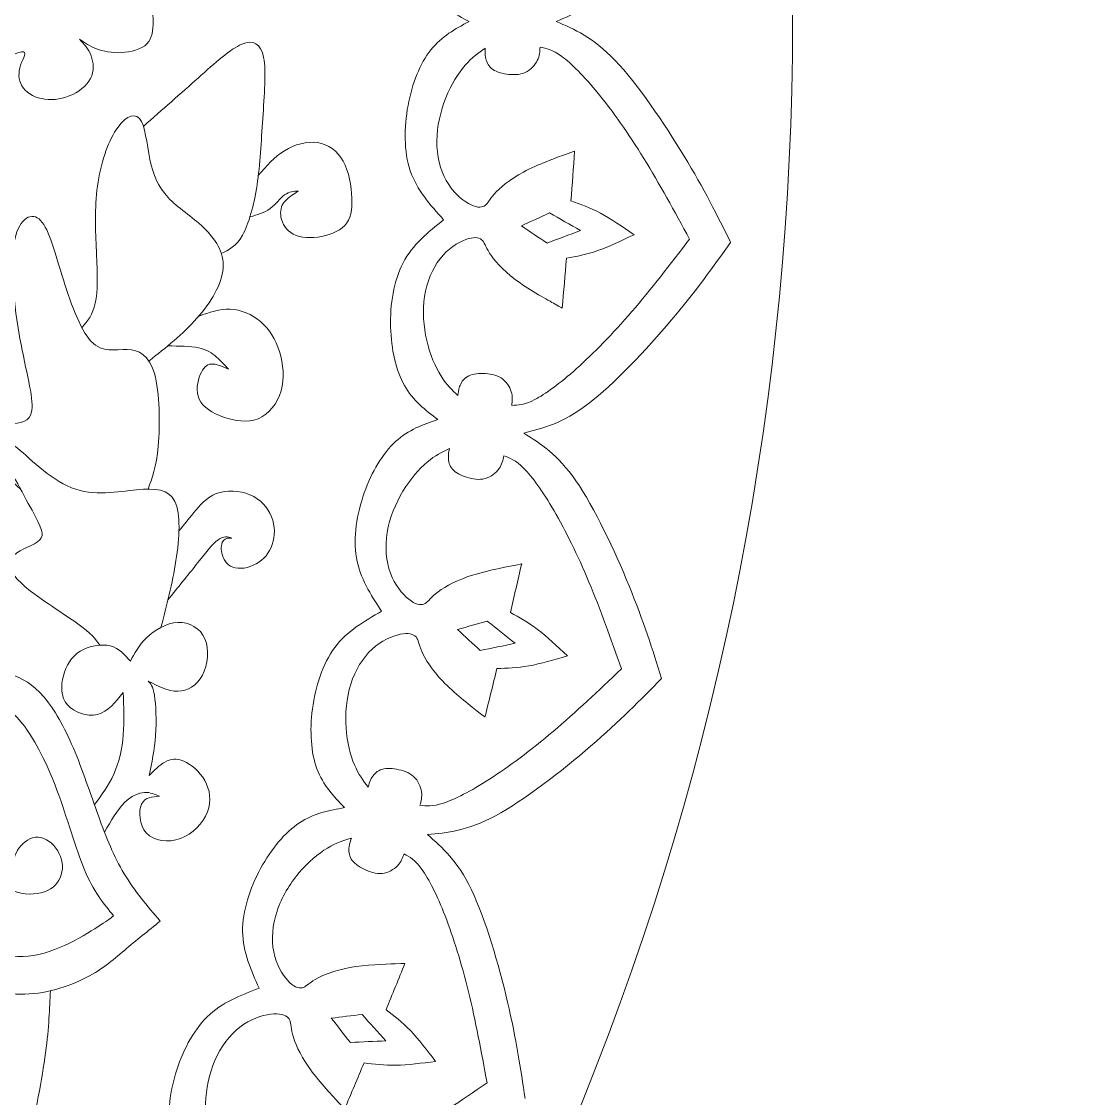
# Model space of a CAD drawing. Header units: millimetres. Extents: x -49.7 to 16.7, y -35.8 to 30.6.
# Drawn here: x 5.65 to 16.74, y -13.95 to -2.59 of the extents above; entities that cross this region are included whole.
import ezdxf

# ---------------------------------------------------------------- set-up
doc = ezdxf.new("R2010")
doc.units = ezdxf.units.MM
doc.header["$MEASUREMENT"] = 0
doc.layers.add('Layer 1', color=7, linetype='Continuous')

msp = doc.modelspace()

# ---------------------------------------------------------------- linework, layer by layer
at = {"layer": 'Layer 1', "lineweight": 9}
for points, knots in [([(4.9302, 18.8028), (-6.8815, 30.6145), (-26.0394, 30.6145), (-37.8511, 18.8028), (-37.8511, 18.8028), (-49.6628, 6.991), (-49.6628, -12.1668), (-37.8511, -23.9785), (-37.8511, -23.9785), (-26.0394, -35.7903), (-6.8815, -35.7903), (4.9302, -23.9785), (4.9302, -23.9785), (16.7419, -12.1668), (16.7419, 6.991), (4.9302, 18.8028)], [0, 0, 0, 0, 0.2, 0.2, 0.2, 0.2, 0.4, 0.4, 0.4, 0.4, 0.6, 0.6, 0.6, 0.6, 1, 1, 1, 1]), ([(13.1355, -0.2587), (12.9952, -0.54), (12.8549, -0.8213), (12.6443, -1.1687), (12.6443, -1.1687), (12.4338, -1.5162), (12.1529, -1.9299), (11.9162, -2.1774), (11.9162, -2.1774), (11.6794, -2.425), (11.4867, -2.5064), (11.294, -2.5879)], [0, 0, 0, 0, 0.25, 0.25, 0.25, 0.25, 0.5, 0.5, 0.5, 0.5, 1, 1, 1, 1]), ([(10.3756, -2.5879), (10.2311, -2.5106), (10.0866, -2.4333), (9.9724, -2.2892), (9.9724, -2.2892), (9.8582, -2.145), (9.7744, -1.934), (9.7314, -1.7022), (9.7314, -1.7022), (9.6885, -1.4703), (9.6864, -1.2175), (9.7557, -1.0132), (9.7557, -1.0132), (9.8251, -0.8089), (9.9659, -0.6529), (10.1067, -0.497)], [0, 0, 0, 0, 0.2, 0.2, 0.2, 0.2, 0.4, 0.4, 0.4, 0.4, 0.6, 0.6, 0.6, 0.6, 1, 1, 1, 1]), ([(7.0427, -2.5879), (7.0391, -2.4999), (7.0356, -2.412), (6.9772, -2.3535), (6.9772, -2.3535), (6.9188, -2.2949), (6.8056, -2.2657), (6.7052, -2.2602), (6.7052, -2.2602), (6.6047, -2.2547), (6.5171, -2.273), (6.4459, -2.3004), (6.4459, -2.3004), (6.3747, -2.3278), (6.3199, -2.3643), (6.2651, -2.4008), (6.2651, -2.4008), (6.3126, -2.3497), (6.3601, -2.2986), (6.3874, -2.2274), (6.3874, -2.2274), (6.4148, -2.1561), (6.4221, -2.0648), (6.382, -1.9863), (6.382, -1.9863), (6.3418, -1.9078), (6.2541, -1.8421), (6.1574, -1.8038), (6.1574, -1.8038), (6.0606, -1.7654), (5.9547, -1.7544), (5.8634, -1.7745), (5.8634, -1.7745), (5.7721, -1.7946), (5.6954, -1.8457), (5.6571, -1.9096), (5.6571, -1.9096), (5.6187, -1.9735), (5.6187, -2.0502), (5.6443, -2.1269), (5.6443, -2.1269), (5.6699, -2.2036), (5.721, -2.2803), (5.6535, -2.2693), (5.6535, -2.2693), (5.5859, -2.2584), (5.3996, -2.1598), (5.1331, -2.0027), (5.1331, -2.0027), (4.8665, -1.8457), (4.5196, -1.6303), (4.2, -1.3984), (4.2, -1.3984), (4.0667, -1.3017), (3.9381, -1.202), (3.8069, -1.086)], [0, 0, 0, 0, 0.0666667, 0.0666667, 0.0666667, 0.0666667, 0.1333333, 0.1333333, 0.1333333, 0.1333333, 0.2, 0.2, 0.2, 0.2, 0.2666667, 0.2666667, 0.2666667, 0.2666667, 0.3333333, 0.3333333, 0.3333333, 0.3333333, 0.4, 0.4, 0.4, 0.4, 0.4666667, 0.4666667, 0.4666667, 0.4666667, 0.5333333, 0.5333333, 0.5333333, 0.5333333, 0.6, 0.6, 0.6, 0.6, 0.6666667, 0.6666667, 0.6666667, 0.6666667, 0.7333333, 0.7333333, 0.7333333, 0.7333333, 0.8, 0.8, 0.8, 0.8, 0.8666667, 0.8666667, 0.8666667, 0.8666667, 1, 1, 1, 1]), ([(7.0427, -2.5879), (7.0391, -2.6759), (7.0356, -2.7638), (6.9772, -2.8223), (6.9772, -2.8223), (6.9188, -2.8809), (6.8056, -2.9101), (6.7052, -2.9156), (6.7052, -2.9156), (6.6047, -2.9211), (6.5171, -2.9028), (6.4459, -2.8755), (6.4459, -2.8755), (6.3747, -2.848), (6.3199, -2.8115), (6.2651, -2.775), (6.2651, -2.775), (6.3126, -2.8261), (6.3601, -2.8773), (6.3874, -2.9485), (6.3874, -2.9485), (6.4148, -3.0197), (6.4221, -3.111), (6.382, -3.1895), (6.382, -3.1895), (6.3418, -3.268), (6.2541, -3.3337), (6.1574, -3.3721), (6.1574, -3.3721), (6.0606, -3.4104), (5.9547, -3.4214), (5.8634, -3.4013), (5.8634, -3.4013), (5.7721, -3.3812), (5.6954, -3.3301), (5.6571, -3.2662), (5.6571, -3.2662), (5.6187, -3.2023), (5.6187, -3.1256), (5.6443, -3.0489), (5.6443, -3.0489), (5.6699, -2.9722), (5.721, -2.8955), (5.6535, -2.9065), (5.6535, -2.9065), (5.5859, -2.9174), (5.3996, -3.016), (5.1331, -3.1731), (5.1331, -3.1731), (4.8665, -3.3301), (4.5196, -3.5455), (4.2, -3.7774), (4.2, -3.7774), (4.0667, -3.8742), (3.9381, -3.9738), (3.8069, -4.0898)], [0, 0, 0, 0, 0.0666667, 0.0666667, 0.0666667, 0.0666667, 0.1333333, 0.1333333, 0.1333333, 0.1333333, 0.2, 0.2, 0.2, 0.2, 0.2666667, 0.2666667, 0.2666667, 0.2666667, 0.3333333, 0.3333333, 0.3333333, 0.3333333, 0.4, 0.4, 0.4, 0.4, 0.4666667, 0.4666667, 0.4666667, 0.4666667, 0.5333333, 0.5333333, 0.5333333, 0.5333333, 0.6, 0.6, 0.6, 0.6, 0.6666667, 0.6666667, 0.6666667, 0.6666667, 0.7333333, 0.7333333, 0.7333333, 0.7333333, 0.8, 0.8, 0.8, 0.8, 0.8666667, 0.8666667, 0.8666667, 0.8666667, 1, 1, 1, 1]), ([(10.3756, -2.5879), (10.2311, -2.6652), (10.0866, -2.7425), (9.9724, -2.8866), (9.9724, -2.8866), (9.8582, -3.0308), (9.7744, -3.2418), (9.7314, -3.4736), (9.7314, -3.4736), (9.6885, -3.7055), (9.6864, -3.9583), (9.7557, -4.1626), (9.7557, -4.1626), (9.8251, -4.3669), (9.9659, -4.5229), (10.1067, -4.6788)], [0, 0, 0, 0, 0.2, 0.2, 0.2, 0.2, 0.4, 0.4, 0.4, 0.4, 0.6, 0.6, 0.6, 0.6, 1, 1, 1, 1]), ([(13.1355, -4.9171), (12.9952, -4.6358), (12.8549, -4.3545), (12.6443, -4.0071), (12.6443, -4.0071), (12.4338, -3.6596), (12.1529, -3.2459), (11.9162, -2.9984), (11.9162, -2.9984), (11.6794, -2.7508), (11.4867, -2.6694), (11.294, -2.5879)], [0, 0, 0, 0, 0.25, 0.25, 0.25, 0.25, 0.5, 0.5, 0.5, 0.5, 1, 1, 1, 1]), ([(7.7616, -5.0367), (7.8397, -4.9986), (7.9179, -4.9604), (7.9844, -4.8427), (7.9844, -4.8427), (8.0508, -4.7251), (8.1056, -4.5279), (8.1385, -4.3106), (8.1385, -4.3106), (8.1713, -4.0933), (8.1823, -3.856), (8.1987, -3.6113), (8.1987, -3.6113), (8.2151, -3.3666), (8.2371, -3.1146), (8.2078, -2.9668), (8.2078, -2.9668), (8.1786, -2.8188), (8.0983, -2.775), (7.9778, -2.8261), (7.9778, -2.8261), (7.8573, -2.8773), (7.6966, -3.0233), (7.5168, -3.1837), (7.5168, -3.1837), (7.337, -3.344), (7.1381, -3.5188), (6.9392, -3.6934)], [0, 0, 0, 0, 0.125, 0.125, 0.125, 0.125, 0.25, 0.25, 0.25, 0.25, 0.375, 0.375, 0.375, 0.375, 0.5, 0.5, 0.5, 0.5, 0.625, 0.625, 0.625, 0.625, 0.75, 0.75, 0.75, 0.75, 1, 1, 1, 1]), ([(12.7019, -4.883), (12.5427, -4.5901), (12.3834, -4.2972), (12.22, -4.0327), (12.22, -4.0327), (12.0566, -3.7682), (11.8889, -3.5321), (11.738, -3.3473), (11.738, -3.3473), (11.5871, -3.1624), (11.453, -3.0287), (11.3535, -2.9556), (11.3535, -2.9556), (11.2539, -2.8825), (11.1889, -2.8699), (11.124, -2.8574), (11.124, -2.8574), (11.1219, -2.9033), (11.1198, -2.9493), (11.0957, -2.9984), (11.0957, -2.9984), (11.0716, -3.0475), (11.0255, -3.0997), (10.9668, -3.1259), (10.9668, -3.1259), (10.9081, -3.1519), (10.8369, -3.1519), (10.7719, -3.1425), (10.7719, -3.1425), (10.707, -3.1332), (10.6482, -3.1144), (10.6106, -3.082), (10.6106, -3.082), (10.5728, -3.0496), (10.5561, -3.0036), (10.5488, -2.966), (10.5488, -2.966), (10.5414, -2.9284), (10.5435, -2.8992), (10.5456, -2.8699), (10.5456, -2.8699), (10.4764, -2.918), (10.4073, -2.966), (10.335, -3.0496), (10.335, -3.0496), (10.2627, -3.1332), (10.1872, -3.2522), (10.1307, -3.3922), (10.1307, -3.3922), (10.0741, -3.5321), (10.0363, -3.693), (10.0353, -3.8476), (10.0353, -3.8476), (10.0343, -4.0022), (10.0699, -4.1505), (10.1348, -4.2664), (10.1348, -4.2664), (10.1998, -4.3824), (10.2941, -4.466), (10.3696, -4.5088), (10.3696, -4.5088), (10.445, -4.5516), (10.5016, -4.5537), (10.5362, -4.5339), (10.5362, -4.5339), (10.5707, -4.514), (10.5833, -4.4722), (10.6409, -4.4075), (10.6409, -4.4075), (10.6986, -4.3427), (10.8013, -4.255), (10.9501, -4.1756), (10.9501, -4.1756), (11.0988, -4.0962), (11.2938, -4.0252), (11.3912, -3.9896), (11.3912, -3.9896), (11.4886, -3.9541), (11.4886, -3.9541), (11.4886, -3.9541), (11.4886, -3.9541), (11.4761, -4.1296), (11.4635, -4.3051), (11.4509, -4.4806), (11.4509, -4.4806), (11.5515, -4.5161), (11.6521, -4.5516), (11.7629, -4.611), (11.7629, -4.611), (11.8737, -4.6704), (11.9948, -4.7536), (12.1159, -4.8369)], [0, 0, 0, 0, 0.0416667, 0.0416667, 0.0416667, 0.0416667, 0.0833333, 0.0833333, 0.0833333, 0.0833333, 0.125, 0.125, 0.125, 0.125, 0.1666667, 0.1666667, 0.1666667, 0.1666667, 0.2083333, 0.2083333, 0.2083333, 0.2083333, 0.25, 0.25, 0.25, 0.25, 0.2916667, 0.2916667, 0.2916667, 0.2916667, 0.3333333, 0.3333333, 0.3333333, 0.3333333, 0.375, 0.375, 0.375, 0.375, 0.4166667, 0.4166667, 0.4166667, 0.4166667, 0.4583333, 0.4583333, 0.4583333, 0.4583333, 0.5, 0.5, 0.5, 0.5, 0.5416667, 0.5416667, 0.5416667, 0.5416667, 0.5833333, 0.5833333, 0.5833333, 0.5833333, 0.625, 0.625, 0.625, 0.625, 0.6666667, 0.6666667, 0.6666667, 0.6666667, 0.7083333, 0.7083333, 0.7083333, 0.7083333, 0.75, 0.75, 0.75, 0.75, 0.7916667, 0.7916667, 0.7916667, 0.7916667, 0.8333333, 0.8333333, 0.8333333, 0.8333333, 0.875, 0.875, 0.875, 0.875, 0.9166667, 0.9166667, 0.9166667, 0.9166667, 1, 1, 1, 1]), ([(6.9973, -6.1695), (7.1769, -6.0277), (7.3564, -5.8858), (7.5046, -5.7181), (7.5046, -5.7181), (7.6528, -5.5504), (7.7696, -5.3568), (7.7806, -5.1888), (7.7806, -5.1888), (7.7915, -5.0208), (7.6966, -4.8784), (7.5743, -4.7616), (7.5743, -4.7616), (7.4519, -4.6447), (7.3022, -4.5534), (7.2, -4.4439), (7.2, -4.4439), (7.0977, -4.3343), (7.0429, -4.2065), (7.0083, -4.0422), (7.0083, -4.0422), (6.9736, -3.8779), (6.9589, -3.677), (6.8969, -3.6095), (6.8969, -3.6095), (6.8348, -3.5419), (6.7252, -3.6076), (6.6358, -3.7555), (6.6358, -3.7555), (6.5463, -3.9034), (6.4769, -4.1335), (6.4495, -4.3672), (6.4495, -4.3672), (6.4221, -4.6009), (6.4367, -4.8382), (6.4459, -5.0464), (6.4459, -5.0464), (6.455, -5.2545), (6.4586, -5.4335), (6.432, -5.5573), (6.432, -5.5573), (6.4053, -5.681), (6.3483, -5.7497), (6.2913, -5.8183)], [0, 0, 0, 0, 0.0833333, 0.0833333, 0.0833333, 0.0833333, 0.1666667, 0.1666667, 0.1666667, 0.1666667, 0.25, 0.25, 0.25, 0.25, 0.3333333, 0.3333333, 0.3333333, 0.3333333, 0.4166667, 0.4166667, 0.4166667, 0.4166667, 0.5, 0.5, 0.5, 0.5, 0.5833333, 0.5833333, 0.5833333, 0.5833333, 0.6666667, 0.6666667, 0.6666667, 0.6666667, 0.75, 0.75, 0.75, 0.75, 0.8333333, 0.8333333, 0.8333333, 0.8333333, 1, 1, 1, 1]), ([(8.1517, -4.2128), (8.2365, -4.1146), (8.3213, -4.0165), (8.4284, -3.9501), (8.4284, -3.9501), (8.5354, -3.8837), (8.6647, -3.8491), (8.7775, -3.8655), (8.7775, -3.8655), (8.8904, -3.8819), (8.9869, -3.9492), (9.0479, -4.0603), (9.0479, -4.0603), (9.1089, -4.1713), (9.1344, -4.3261), (9.1389, -4.4508), (9.1389, -4.4508), (9.1435, -4.5755), (9.1271, -4.6702), (9.0634, -4.7384), (9.0634, -4.7384), (8.9997, -4.8067), (8.8886, -4.8486), (8.7794, -4.8623), (8.7794, -4.8623), (8.6701, -4.8759), (8.5627, -4.8613), (8.4935, -4.8149), (8.4935, -4.8149), (8.4244, -4.7685), (8.3934, -4.6902), (8.3879, -4.6274), (8.3879, -4.6274), (8.3825, -4.5646), (8.4025, -4.5172), (8.438, -4.4781), (8.438, -4.4781), (8.4735, -4.439), (8.5245, -4.408), (8.5755, -4.3771), (8.5755, -4.3771), (8.5263, -4.3789), (8.4771, -4.3807), (8.4298, -4.4153), (8.4298, -4.4153), (8.3825, -4.4499), (8.337, -4.5173), (8.2763, -4.5615), (8.2763, -4.5615), (8.2156, -4.6057), (8.1398, -4.6267), (8.064, -4.6478)], [0, 0, 0, 0, 0.0714286, 0.0714286, 0.0714286, 0.0714286, 0.1428571, 0.1428571, 0.1428571, 0.1428571, 0.2142857, 0.2142857, 0.2142857, 0.2142857, 0.2857143, 0.2857143, 0.2857143, 0.2857143, 0.3571429, 0.3571429, 0.3571429, 0.3571429, 0.4285714, 0.4285714, 0.4285714, 0.4285714, 0.5, 0.5, 0.5, 0.5, 0.5714286, 0.5714286, 0.5714286, 0.5714286, 0.6428571, 0.6428571, 0.6428571, 0.6428571, 0.7142857, 0.7142857, 0.7142857, 0.7142857, 0.7857143, 0.7857143, 0.7857143, 0.7857143, 0.8571429, 0.8571429, 0.8571429, 0.8571429, 1, 1, 1, 1]), ([(6.9882, -7.52), (7.032, -7.4063), (7.0758, -7.2927), (7.0959, -7.066), (7.0959, -7.066), (7.116, -6.8394), (7.1123, -6.4998), (7.0557, -6.3026), (7.0557, -6.3026), (6.9991, -6.1054), (6.8895, -6.0507), (6.7672, -6.047), (6.7672, -6.047), (6.6449, -6.0434), (6.5098, -6.0908), (6.3893, -5.963), (6.3893, -5.963), (6.2688, -5.8352), (6.1629, -5.5321), (6.0789, -5.26), (6.0789, -5.26), (5.9949, -4.988), (5.9328, -4.747), (5.8379, -4.6703), (5.8379, -4.6703), (5.7429, -4.5936), (5.6151, -4.6812), (5.5731, -4.9296), (5.5731, -4.9296), (5.5311, -5.1779), (5.5749, -5.5869), (5.637, -5.9301), (5.637, -5.9301), (5.6991, -6.2734), (5.7794, -6.5509), (5.763, -6.6879), (5.763, -6.6879), (5.7466, -6.8248), (5.6334, -6.8212), (5.5256, -6.8303), (5.5256, -6.8303), (5.4179, -6.8394), (5.3156, -6.8613), (5.2791, -6.9252), (5.2791, -6.9252), (5.2426, -6.9891), (5.2718, -7.095), (5.3436, -7.2016), (5.3436, -7.2016), (5.4154, -7.3082), (5.5298, -7.4154), (5.6442, -7.5226)], [0, 0, 0, 0, 0.0714286, 0.0714286, 0.0714286, 0.0714286, 0.1428571, 0.1428571, 0.1428571, 0.1428571, 0.2142857, 0.2142857, 0.2142857, 0.2142857, 0.2857143, 0.2857143, 0.2857143, 0.2857143, 0.3571429, 0.3571429, 0.3571429, 0.3571429, 0.4285714, 0.4285714, 0.4285714, 0.4285714, 0.5, 0.5, 0.5, 0.5, 0.5714286, 0.5714286, 0.5714286, 0.5714286, 0.6428571, 0.6428571, 0.6428571, 0.6428571, 0.7142857, 0.7142857, 0.7142857, 0.7142857, 0.7857143, 0.7857143, 0.7857143, 0.7857143, 0.8571429, 0.8571429, 0.8571429, 0.8571429, 1, 1, 1, 1]), ([(11.5506, -4.7924), (11.442, -4.7303), (11.3332, -4.668), (11.2246, -4.6059), (11.2246, -4.6059), (11.1259, -4.6518), (11.0273, -4.6976), (10.9286, -4.7435)], [0, 0, 0, 0, 0.3333333, 0.3333333, 0.3333333, 0.3333333, 1, 1, 1, 1]), ([(10.0454, -6.7861), (9.9147, -6.6871), (9.784, -6.5881), (9.6937, -6.4279), (9.6937, -6.4279), (9.6035, -6.2677), (9.5536, -6.0462), (9.5475, -5.8104), (9.5475, -5.8104), (9.5414, -5.5747), (9.5788, -5.3247), (9.6793, -5.1337), (9.6793, -5.1337), (9.7797, -4.9428), (9.9432, -4.8108), (10.1067, -4.6788)], [0, 0, 0, 0, 0.2, 0.2, 0.2, 0.2, 0.4, 0.4, 0.4, 0.4, 0.6, 0.6, 0.6, 0.6, 1, 1, 1, 1]), ([(11.5506, -4.7925), (11.4336, -4.8369), (11.3164, -4.8813), (11.1994, -4.9257), (11.1994, -4.9257), (11.1091, -4.865), (11.0189, -4.8042), (10.9286, -4.7436)], [0, 0, 0, 0, 0.3333333, 0.3333333, 0.3333333, 0.3333333, 1, 1, 1, 1]), ([(12.7019, -4.8831), (12.4988, -5.1475), (12.2957, -5.4119), (12.0929, -5.6476), (12.0929, -5.6476), (11.8901, -5.8832), (11.6876, -6.0901), (11.5096, -6.2492), (11.5096, -6.2492), (11.3317, -6.4082), (11.1783, -6.5192), (11.0685, -6.5759), (11.0685, -6.5759), (10.9588, -6.6325), (10.8926, -6.6348), (10.8265, -6.6369), (10.8265, -6.6369), (10.8317, -6.5912), (10.8368, -6.5455), (10.8207, -6.4933), (10.8207, -6.4933), (10.8045, -6.441), (10.7672, -6.3822), (10.7133, -6.3472), (10.7133, -6.3472), (10.6594, -6.3123), (10.589, -6.3011), (10.5234, -6.3002), (10.5234, -6.3002), (10.4578, -6.2993), (10.3969, -6.3087), (10.3546, -6.3348), (10.3546, -6.3348), (10.3122, -6.3609), (10.2885, -6.4037), (10.2754, -6.4397), (10.2754, -6.4397), (10.2622, -6.4756), (10.2597, -6.5048), (10.2572, -6.5341), (10.2572, -6.5341), (10.1964, -6.4758), (10.1356, -6.4175), (10.0773, -6.3237), (10.0773, -6.3237), (10.019, -6.2299), (9.9631, -6.1004), (9.9291, -5.9534), (9.9291, -5.9534), (9.8951, -5.8063), (9.883, -5.6415), (9.9062, -5.4886), (9.9062, -5.4886), (9.9293, -5.3358), (9.9877, -5.1948), (10.0699, -5.0905), (10.0699, -5.0905), (10.1522, -4.9862), (10.2586, -4.9183), (10.3397, -4.8879), (10.3397, -4.8879), (10.4209, -4.8574), (10.4771, -4.8641), (10.5082, -4.8892), (10.5082, -4.8892), (10.5393, -4.9142), (10.5451, -4.9574), (10.5919, -5.0304), (10.5919, -5.0304), (10.6387, -5.1034), (10.7264, -5.2061), (10.861, -5.3078), (10.861, -5.3078), (10.9955, -5.4095), (11.1769, -5.5101), (11.2676, -5.5604), (11.2676, -5.5604), (11.3583, -5.6108), (11.3583, -5.6108), (11.3583, -5.6108), (11.3583, -5.6108), (11.3733, -5.4355), (11.3883, -5.2602), (11.4034, -5.0849), (11.4034, -5.0849), (11.5082, -5.0656), (11.6132, -5.0462), (11.7319, -5.0049), (11.7319, -5.0049), (11.8507, -4.9636), (11.9833, -4.9003), (12.1159, -4.837)], [0, 0, 0, 0, 0.0416667, 0.0416667, 0.0416667, 0.0416667, 0.0833333, 0.0833333, 0.0833333, 0.0833333, 0.125, 0.125, 0.125, 0.125, 0.1666667, 0.1666667, 0.1666667, 0.1666667, 0.2083333, 0.2083333, 0.2083333, 0.2083333, 0.25, 0.25, 0.25, 0.25, 0.2916667, 0.2916667, 0.2916667, 0.2916667, 0.3333333, 0.3333333, 0.3333333, 0.3333333, 0.375, 0.375, 0.375, 0.375, 0.4166667, 0.4166667, 0.4166667, 0.4166667, 0.4583333, 0.4583333, 0.4583333, 0.4583333, 0.5, 0.5, 0.5, 0.5, 0.5416667, 0.5416667, 0.5416667, 0.5416667, 0.5833333, 0.5833333, 0.5833333, 0.5833333, 0.625, 0.625, 0.625, 0.625, 0.6666667, 0.6666667, 0.6666667, 0.6666667, 0.7083333, 0.7083333, 0.7083333, 0.7083333, 0.75, 0.75, 0.75, 0.75, 0.7916667, 0.7916667, 0.7916667, 0.7916667, 0.8333333, 0.8333333, 0.8333333, 0.8333333, 0.875, 0.875, 0.875, 0.875, 0.9166667, 0.9166667, 0.9166667, 0.9166667, 1, 1, 1, 1]), ([(13.1355, -4.9172), (12.9529, -5.1731), (12.7703, -5.429), (12.508, -5.7393), (12.508, -5.7393), (12.2457, -6.0495), (11.9036, -6.4141), (11.631, -6.6216), (11.631, -6.6216), (11.3584, -6.829), (11.1552, -6.8794), (10.952, -6.9297)], [0, 0, 0, 0, 0.25, 0.25, 0.25, 0.25, 0.5, 0.5, 0.5, 0.5, 1, 1, 1, 1]), ([(7.5281, -5.6946), (7.635, -5.6559), (7.7421, -5.6173), (7.8547, -5.6225), (7.8547, -5.6225), (7.9674, -5.6278), (8.0858, -5.6769), (8.1777, -5.7552), (8.1777, -5.7552), (8.2696, -5.8335), (8.3351, -5.941), (8.3752, -6.0702), (8.3752, -6.0702), (8.4152, -6.1994), (8.4298, -6.3506), (8.3916, -6.4835), (8.3916, -6.4835), (8.3534, -6.6164), (8.2623, -6.7311), (8.1494, -6.7775), (8.1494, -6.7775), (8.0366, -6.8239), (7.9018, -6.8021), (7.7844, -6.7602), (7.7844, -6.7602), (7.667, -6.7183), (7.5669, -6.6564), (7.5277, -6.5727), (7.5277, -6.5727), (7.4886, -6.4889), (7.5104, -6.3833), (7.5396, -6.3123), (7.5396, -6.3123), (7.5687, -6.2414), (7.6051, -6.2049), (7.6561, -6.2013), (7.6561, -6.2013), (7.707, -6.1976), (7.7726, -6.2268), (7.8381, -6.2559), (7.8381, -6.2559), (7.7981, -6.2122), (7.758, -6.1685), (7.7107, -6.1275), (7.7107, -6.1275), (7.6634, -6.0866), (7.6087, -6.0484), (7.5216, -6.0293), (7.5216, -6.0293), (7.4344, -6.0103), (7.3147, -6.0105), (7.195, -6.0107)], [0, 0, 0, 0, 0.0714286, 0.0714286, 0.0714286, 0.0714286, 0.1428571, 0.1428571, 0.1428571, 0.1428571, 0.2142857, 0.2142857, 0.2142857, 0.2142857, 0.2857143, 0.2857143, 0.2857143, 0.2857143, 0.3571429, 0.3571429, 0.3571429, 0.3571429, 0.4285714, 0.4285714, 0.4285714, 0.4285714, 0.5, 0.5, 0.5, 0.5, 0.5714286, 0.5714286, 0.5714286, 0.5714286, 0.6428571, 0.6428571, 0.6428571, 0.6428571, 0.7142857, 0.7142857, 0.7142857, 0.7142857, 0.7857143, 0.7857143, 0.7857143, 0.7857143, 0.8571429, 0.8571429, 0.8571429, 0.8571429, 1, 1, 1, 1]), ([(10.0454, -6.7861), (9.8905, -6.8398), (9.7356, -6.8935), (9.6003, -7.018), (9.6003, -7.018), (9.4649, -7.1425), (9.3491, -7.3378), (9.2704, -7.5601), (9.2704, -7.5601), (9.1917, -7.7824), (9.1501, -8.0318), (9.1866, -8.2444), (9.1866, -8.2444), (9.2231, -8.4571), (9.3378, -8.6331), (9.4525, -8.8091)], [0, 0, 0, 0, 0.2, 0.2, 0.2, 0.2, 0.4, 0.4, 0.4, 0.4, 0.6, 0.6, 0.6, 0.6, 1, 1, 1, 1]), ([(12.4067, -9.5183), (12.3122, -9.2186), (12.2176, -8.9187), (12.064, -8.5426), (12.064, -8.5426), (11.9104, -8.1665), (11.6977, -7.714), (11.5025, -7.4325), (11.5025, -7.4325), (11.3074, -7.1509), (11.1297, -7.0403), (10.952, -6.9297)], [0, 0, 0, 0, 0.25, 0.25, 0.25, 0.25, 0.5, 0.5, 0.5, 0.5, 1, 1, 1, 1]), ([(7.1245, -8.9794), (7.1849, -8.7481), (7.2454, -8.5168), (7.2829, -8.2752), (7.2829, -8.2752), (7.3205, -8.0336), (7.3351, -7.7816), (7.2712, -7.6501), (7.2712, -7.6501), (7.2073, -7.5186), (7.0648, -7.5077), (6.8676, -7.5278), (6.8676, -7.5278), (6.6704, -7.5479), (6.4185, -7.599), (6.1811, -7.5059), (6.1811, -7.5059), (5.9438, -7.4127), (5.721, -7.1754), (5.5841, -7.0658), (5.5841, -7.0658), (5.4471, -6.9563), (5.396, -6.9745), (5.4508, -7.1261), (5.4508, -7.1261), (5.5055, -7.2776), (5.6662, -7.5625), (5.7648, -7.7432), (5.7648, -7.7432), (5.8634, -7.924), (5.8999, -8.0007), (5.8452, -8.0573), (5.8452, -8.0573), (5.7904, -8.1139), (5.6443, -8.1504), (5.5749, -8.2179), (5.5749, -8.2179), (5.5055, -8.2855), (5.5128, -8.3841), (5.6553, -8.5174), (5.6553, -8.5174), (5.7977, -8.6507), (6.0752, -8.8187), (6.2351, -8.9326), (6.2351, -8.9326), (6.3951, -9.0465), (6.4374, -9.1064), (6.4797, -9.1662)], [0, 0, 0, 0, 0.0769231, 0.0769231, 0.0769231, 0.0769231, 0.1538462, 0.1538462, 0.1538462, 0.1538462, 0.2307692, 0.2307692, 0.2307692, 0.2307692, 0.3076923, 0.3076923, 0.3076923, 0.3076923, 0.3846154, 0.3846154, 0.3846154, 0.3846154, 0.4615385, 0.4615385, 0.4615385, 0.4615385, 0.5384615, 0.5384615, 0.5384615, 0.5384615, 0.6153846, 0.6153846, 0.6153846, 0.6153846, 0.6923077, 0.6923077, 0.6923077, 0.6923077, 0.7692308, 0.7692308, 0.7692308, 0.7692308, 0.8461538, 0.8461538, 0.8461538, 0.8461538, 1, 1, 1, 1]), ([(11.9838, -9.4168), (11.8724, -9.1026), (11.7609, -8.7884), (11.6409, -8.5016), (11.6409, -8.5016), (11.5209, -8.2148), (11.3921, -7.9554), (11.272, -7.7492), (11.272, -7.7492), (11.1519, -7.543), (11.0404, -7.3899), (10.9535, -7.3022), (10.9535, -7.3022), (10.8666, -7.2144), (10.8044, -7.1918), (10.7422, -7.1693), (10.7422, -7.1693), (10.733, -7.2143), (10.7237, -7.2594), (10.6922, -7.3041), (10.6922, -7.3041), (10.6607, -7.3488), (10.607, -7.3933), (10.545, -7.4098), (10.545, -7.4098), (10.4829, -7.4264), (10.4126, -7.4153), (10.3499, -7.3959), (10.3499, -7.3959), (10.2872, -7.3764), (10.2322, -7.3487), (10.2, -7.3108), (10.2, -7.3108), (10.1678, -7.2729), (10.1584, -7.2249), (10.157, -7.1866), (10.157, -7.1866), (10.1557, -7.1483), (10.1623, -7.1197), (10.169, -7.0912), (10.169, -7.0912), (10.0932, -7.1278), (10.0173, -7.1644), (9.9329, -7.2356), (9.9329, -7.2356), (9.8484, -7.3069), (9.7552, -7.4127), (9.6775, -7.5421), (9.6775, -7.5421), (9.5997, -7.6715), (9.5372, -7.8245), (9.512, -7.977), (9.512, -7.977), (9.4868, -8.1295), (9.4988, -8.2816), (9.5448, -8.4062), (9.5448, -8.4062), (9.5908, -8.5309), (9.6709, -8.6282), (9.7387, -8.6823), (9.7387, -8.6823), (9.8066, -8.7364), (9.8621, -8.7474), (9.8994, -8.7332), (9.8994, -8.7332), (9.9366, -8.719), (9.9556, -8.6796), (10.0226, -8.6247), (10.0226, -8.6247), (10.0897, -8.5697), (10.2049, -8.4991), (10.3642, -8.444), (10.3642, -8.444), (10.5236, -8.3889), (10.7272, -8.3492), (10.829, -8.3294), (10.829, -8.3294), (10.9308, -8.3095), (10.9308, -8.3095), (10.9308, -8.3095), (10.9308, -8.3095), (10.8909, -8.4809), (10.8511, -8.6523), (10.8112, -8.8236), (10.8112, -8.8236), (10.905, -8.8744), (10.9988, -8.9253), (11.099, -9.0012), (11.099, -9.0012), (11.1991, -9.0772), (11.3057, -9.1784), (11.4123, -9.2796)], [0, 0, 0, 0, 0.0416667, 0.0416667, 0.0416667, 0.0416667, 0.0833333, 0.0833333, 0.0833333, 0.0833333, 0.125, 0.125, 0.125, 0.125, 0.1666667, 0.1666667, 0.1666667, 0.1666667, 0.2083333, 0.2083333, 0.2083333, 0.2083333, 0.25, 0.25, 0.25, 0.25, 0.2916667, 0.2916667, 0.2916667, 0.2916667, 0.3333333, 0.3333333, 0.3333333, 0.3333333, 0.375, 0.375, 0.375, 0.375, 0.4166667, 0.4166667, 0.4166667, 0.4166667, 0.4583333, 0.4583333, 0.4583333, 0.4583333, 0.5, 0.5, 0.5, 0.5, 0.5416667, 0.5416667, 0.5416667, 0.5416667, 0.5833333, 0.5833333, 0.5833333, 0.5833333, 0.625, 0.625, 0.625, 0.625, 0.6666667, 0.6666667, 0.6666667, 0.6666667, 0.7083333, 0.7083333, 0.7083333, 0.7083333, 0.75, 0.75, 0.75, 0.75, 0.7916667, 0.7916667, 0.7916667, 0.7916667, 0.8333333, 0.8333333, 0.8333333, 0.8333333, 0.875, 0.875, 0.875, 0.875, 0.9166667, 0.9166667, 0.9166667, 0.9166667, 1, 1, 1, 1]), ([(7.1991, -8.6864), (7.3029, -8.5589), (7.4067, -8.4315), (7.4977, -8.3168), (7.4977, -8.3168), (7.5887, -8.2021), (7.667, -8.1001), (7.727, -8.0555), (7.727, -8.0555), (7.7871, -8.0109), (7.829, -8.0237), (7.8709, -8.0364), (7.8709, -8.0364), (7.8381, -8.0364), (7.8054, -8.0364), (7.7844, -8.0619), (7.7844, -8.0619), (7.7635, -8.0874), (7.7544, -8.1384), (7.7671, -8.1966), (7.7671, -8.1966), (7.7799, -8.2549), (7.8145, -8.3204), (7.8818, -8.345), (7.8818, -8.345), (7.9492, -8.3696), (8.0493, -8.3532), (8.1294, -8.3095), (8.1294, -8.3095), (8.2095, -8.2658), (8.2696, -8.1948), (8.2996, -8.1056), (8.2996, -8.1056), (8.3297, -8.0164), (8.3297, -7.909), (8.2906, -7.8116), (8.2906, -7.8116), (8.2514, -7.7142), (8.1731, -7.6268), (8.0639, -7.5804), (8.0639, -7.5804), (7.9547, -7.534), (7.8144, -7.5285), (7.7088, -7.5685), (7.7088, -7.5685), (7.6033, -7.6086), (7.5323, -7.6942), (7.4723, -7.7671), (7.4723, -7.7671), (7.4123, -7.84), (7.3634, -7.9004), (7.3144, -7.9607)], [0, 0, 0, 0, 0.0714286, 0.0714286, 0.0714286, 0.0714286, 0.1428571, 0.1428571, 0.1428571, 0.1428571, 0.2142857, 0.2142857, 0.2142857, 0.2142857, 0.2857143, 0.2857143, 0.2857143, 0.2857143, 0.3571429, 0.3571429, 0.3571429, 0.3571429, 0.4285714, 0.4285714, 0.4285714, 0.4285714, 0.5, 0.5, 0.5, 0.5, 0.5714286, 0.5714286, 0.5714286, 0.5714286, 0.6428571, 0.6428571, 0.6428571, 0.6428571, 0.7142857, 0.7142857, 0.7142857, 0.7142857, 0.7857143, 0.7857143, 0.7857143, 0.7857143, 0.8571429, 0.8571429, 0.8571429, 0.8571429, 1, 1, 1, 1]), ([(9.0623, -10.8809), (8.9487, -10.7627), (8.8351, -10.6445), (8.771, -10.4721), (8.771, -10.4721), (8.7069, -10.2997), (8.6924, -10.0732), (8.7232, -9.8393), (8.7232, -9.8393), (8.754, -9.6056), (8.8301, -9.3645), (8.9592, -9.1916), (8.9592, -9.1916), (9.0883, -9.0187), (9.2704, -8.9139), (9.4525, -8.8091)], [0, 0, 0, 0, 0.2, 0.2, 0.2, 0.2, 0.4, 0.4, 0.4, 0.4, 0.6, 0.6, 0.6, 0.6, 1, 1, 1, 1]), ([(6.5282, -11.1381), (6.5975, -11.0198), (6.6669, -10.9016), (6.7399, -10.8278), (6.7399, -10.8278), (6.8129, -10.7541), (6.8895, -10.7249), (6.9516, -10.7212), (6.9516, -10.7212), (7.0137, -10.7176), (7.0612, -10.7395), (7.1087, -10.7614), (7.1087, -10.7614), (7.032, -10.765), (6.9553, -10.7687), (6.9206, -10.8436), (6.9206, -10.8436), (6.8859, -10.9184), (6.8932, -11.0645), (6.9717, -11.1485), (6.9717, -11.1485), (7.0502, -11.2325), (7.2, -11.2544), (7.3296, -11.2069), (7.3296, -11.2069), (7.4592, -11.1594), (7.5688, -11.0426), (7.6144, -10.9257), (7.6144, -10.9257), (7.6601, -10.8089), (7.6418, -10.692), (7.587, -10.5953), (7.587, -10.5953), (7.5323, -10.4985), (7.441, -10.4218), (7.3643, -10.3889), (7.3643, -10.3889), (7.2876, -10.3561), (7.2255, -10.367), (7.1671, -10.3999), (7.1671, -10.3999), (7.1087, -10.4328), (7.0539, -10.4875), (6.9991, -10.5423), (6.9991, -10.5423), (7.0283, -10.4072), (7.0575, -10.2721), (7.0685, -10.1187), (7.0685, -10.1187), (7.0794, -9.9653), (7.0721, -9.7937), (7.0557, -9.6951), (7.0557, -9.6951), (7.0393, -9.5965), (7.0137, -9.5709), (6.9882, -9.5454), (6.9882, -9.5454), (7.094, -9.6001), (7.2, -9.6549), (7.3022, -9.6531), (7.3022, -9.6531), (7.4045, -9.6513), (7.503, -9.5928), (7.5615, -9.4833), (7.5615, -9.4833), (7.6199, -9.3737), (7.6382, -9.213), (7.5889, -9.0999), (7.5889, -9.0999), (7.5396, -8.9866), (7.4227, -8.9209), (7.3022, -8.9264), (7.3022, -8.9264), (7.1817, -8.9319), (7.0575, -9.0086), (6.9736, -9.0889), (6.9736, -9.0889), (6.8895, -9.1692), (6.8457, -9.2532), (6.8019, -9.3372), (6.8019, -9.3372), (6.7435, -9.2678), (6.6851, -9.1984), (6.5901, -9.1747), (6.5901, -9.1747), (6.4952, -9.151), (6.3637, -9.1729), (6.2706, -9.2313), (6.2706, -9.2313), (6.1775, -9.2898), (6.1227, -9.3847), (6.0953, -9.4906), (6.0953, -9.4906), (6.0679, -9.5965), (6.0679, -9.7134), (6.1373, -9.7955), (6.1373, -9.7955), (6.2067, -9.8777), (6.3455, -9.9252), (6.455, -9.8978), (6.455, -9.8978), (6.5646, -9.8704), (6.6449, -9.7681), (6.7252, -9.6659), (6.7252, -9.6659), (6.7325, -9.8156), (6.7398, -9.9653), (6.7271, -10.1132), (6.7271, -10.1132), (6.7143, -10.2611), (6.6814, -10.4072), (6.6273, -10.5293), (6.6273, -10.5293), (6.5731, -10.6514), (6.4977, -10.7496), (6.4223, -10.8477)], [0, 0, 0, 0, 0.0333333, 0.0333333, 0.0333333, 0.0333333, 0.0666667, 0.0666667, 0.0666667, 0.0666667, 0.1, 0.1, 0.1, 0.1, 0.1333333, 0.1333333, 0.1333333, 0.1333333, 0.1666667, 0.1666667, 0.1666667, 0.1666667, 0.2, 0.2, 0.2, 0.2, 0.2333333, 0.2333333, 0.2333333, 0.2333333, 0.2666667, 0.2666667, 0.2666667, 0.2666667, 0.3, 0.3, 0.3, 0.3, 0.3333333, 0.3333333, 0.3333333, 0.3333333, 0.3666667, 0.3666667, 0.3666667, 0.3666667, 0.4, 0.4, 0.4, 0.4, 0.4333333, 0.4333333, 0.4333333, 0.4333333, 0.4666667, 0.4666667, 0.4666667, 0.4666667, 0.5, 0.5, 0.5, 0.5, 0.5333333, 0.5333333, 0.5333333, 0.5333333, 0.5666667, 0.5666667, 0.5666667, 0.5666667, 0.6, 0.6, 0.6, 0.6, 0.6333333, 0.6333333, 0.6333333, 0.6333333, 0.6666667, 0.6666667, 0.6666667, 0.6666667, 0.7, 0.7, 0.7, 0.7, 0.7333333, 0.7333333, 0.7333333, 0.7333333, 0.7666667, 0.7666667, 0.7666667, 0.7666667, 0.8, 0.8, 0.8, 0.8, 0.8333333, 0.8333333, 0.8333333, 0.8333333, 0.8666667, 0.8666667, 0.8666667, 0.8666667, 0.9, 0.9, 0.9, 0.9, 0.9333333, 0.9333333, 0.9333333, 0.9333333, 1, 1, 1, 1]), ([(10.8609, -9.1472), (10.7633, -9.0688), (10.6656, -8.9904), (10.568, -8.912), (10.568, -8.912), (10.4634, -8.9419), (10.3588, -8.9717), (10.2542, -9.0016)], [0, 0, 0, 0, 0.3333333, 0.3333333, 0.3333333, 0.3333333, 1, 1, 1, 1]), ([(11.9838, -9.4169), (11.7419, -9.6462), (11.4999, -9.8757), (11.2627, -10.0767), (11.2627, -10.0767), (11.0256, -10.2777), (10.7931, -10.4504), (10.5925, -10.5796), (10.5925, -10.5796), (10.3919, -10.7088), (10.223, -10.7945), (10.1057, -10.8333), (10.1057, -10.8333), (9.9885, -10.8721), (9.9228, -10.8639), (9.8572, -10.8558), (9.8572, -10.8558), (9.8694, -10.8114), (9.8816, -10.7671), (9.8738, -10.7129), (9.8738, -10.7129), (9.8661, -10.6588), (9.8384, -10.5948), (9.7906, -10.5519), (9.7906, -10.5519), (9.7429, -10.5089), (9.6751, -10.4869), (9.6105, -10.4758), (9.6105, -10.4758), (9.5458, -10.4647), (9.4841, -10.4644), (9.4383, -10.4835), (9.4383, -10.4835), (9.3924, -10.5027), (9.3622, -10.5412), (9.3436, -10.5747), (9.3436, -10.5747), (9.3251, -10.6082), (9.318, -10.6367), (9.311, -10.6651), (9.311, -10.6651), (9.26, -10.5981), (9.2091, -10.531), (9.1662, -10.4292), (9.1662, -10.4292), (9.1233, -10.3274), (9.0883, -10.1908), (9.0777, -10.0402), (9.0777, -10.0402), (9.0671, -9.8896), (9.081, -9.7249), (9.1278, -9.5776), (9.1278, -9.5776), (9.1745, -9.4303), (9.2542, -9.3002), (9.3518, -9.21), (9.3518, -9.21), (9.4494, -9.1199), (9.565, -9.0695), (9.65, -9.0521), (9.65, -9.0521), (9.7349, -9.0347), (9.7894, -9.0502), (9.8162, -9.0797), (9.8162, -9.0797), (9.8429, -9.1092), (9.8419, -9.1529), (9.8767, -9.2323), (9.8767, -9.2323), (9.9116, -9.3117), (9.9821, -9.4269), (10.0991, -9.5484), (10.0991, -9.5484), (10.216, -9.6698), (10.3795, -9.7976), (10.4612, -9.8615), (10.4612, -9.8615), (10.5429, -9.9254), (10.5429, -9.9254), (10.5429, -9.9254), (10.5429, -9.9254), (10.5851, -9.7546), (10.6274, -9.5838), (10.6697, -9.4131), (10.6697, -9.4131), (10.7763, -9.4104), (10.883, -9.4077), (11.0068, -9.3855), (11.0068, -9.3855), (11.1305, -9.3632), (11.2714, -9.3214), (11.4123, -9.2797)], [0, 0, 0, 0, 0.0416667, 0.0416667, 0.0416667, 0.0416667, 0.0833333, 0.0833333, 0.0833333, 0.0833333, 0.125, 0.125, 0.125, 0.125, 0.1666667, 0.1666667, 0.1666667, 0.1666667, 0.2083333, 0.2083333, 0.2083333, 0.2083333, 0.25, 0.25, 0.25, 0.25, 0.2916667, 0.2916667, 0.2916667, 0.2916667, 0.3333333, 0.3333333, 0.3333333, 0.3333333, 0.375, 0.375, 0.375, 0.375, 0.4166667, 0.4166667, 0.4166667, 0.4166667, 0.4583333, 0.4583333, 0.4583333, 0.4583333, 0.5, 0.5, 0.5, 0.5, 0.5416667, 0.5416667, 0.5416667, 0.5416667, 0.5833333, 0.5833333, 0.5833333, 0.5833333, 0.625, 0.625, 0.625, 0.625, 0.6666667, 0.6666667, 0.6666667, 0.6666667, 0.7083333, 0.7083333, 0.7083333, 0.7083333, 0.75, 0.75, 0.75, 0.75, 0.7916667, 0.7916667, 0.7916667, 0.7916667, 0.8333333, 0.8333333, 0.8333333, 0.8333333, 0.875, 0.875, 0.875, 0.875, 0.9166667, 0.9166667, 0.9166667, 0.9166667, 1, 1, 1, 1]), ([(10.8609, -9.1473), (10.7383, -9.1728), (10.6157, -9.1984), (10.4931, -9.2239), (10.4931, -9.2239), (10.4135, -9.1498), (10.3338, -9.0757), (10.2542, -9.0016)], [0, 0, 0, 0, 0.3333333, 0.3333333, 0.3333333, 0.3333333, 1, 1, 1, 1]), ([(5.2036, -10.1983), (5.2094, -10.2145), (5.2151, -10.2306), (5.2207, -10.2465), (5.2207, -10.2465), (5.301, -10.4729), (5.3668, -10.6555), (5.4143, -10.8362), (5.4143, -10.8362), (5.4617, -11.017), (5.4909, -11.196), (5.511, -11.3073), (5.511, -11.3073), (5.5311, -11.4187), (5.5421, -11.4625), (5.553, -11.5064), (5.553, -11.5064), (5.5676, -11.437), (5.5822, -11.3676), (5.6279, -11.3055), (5.6279, -11.3055), (5.6735, -11.2434), (5.7502, -11.1886), (5.8287, -11.1923), (5.8287, -11.1923), (5.9073, -11.196), (5.9876, -11.258), (6.035, -11.3366), (6.035, -11.3366), (6.0825, -11.4151), (6.0971, -11.51), (6.0734, -11.5903), (6.0734, -11.5903), (6.0497, -11.6707), (5.9876, -11.7364), (5.8945, -11.7693), (5.8945, -11.7693), (5.8013, -11.8021), (5.6772, -11.8021), (5.5603, -11.7565), (5.5603, -11.7565), (5.4435, -11.7109), (5.3339, -11.6196), (5.2499, -11.4479), (5.2499, -11.4479), (5.1659, -11.2763), (5.1075, -11.0243), (5.029, -10.7377), (5.029, -10.7377), (4.9505, -10.451), (4.8519, -10.1296), (4.6912, -9.8229), (4.6912, -9.8229), (4.5639, -9.5799), (4.3976, -9.3461), (4.2034, -9.1414)], [0, 0, 0, 0, 0.0666667, 0.0666667, 0.0666667, 0.0666667, 0.1333333, 0.1333333, 0.1333333, 0.1333333, 0.2, 0.2, 0.2, 0.2, 0.2666667, 0.2666667, 0.2666667, 0.2666667, 0.3333333, 0.3333333, 0.3333333, 0.3333333, 0.4, 0.4, 0.4, 0.4, 0.4666667, 0.4666667, 0.4666667, 0.4666667, 0.5333333, 0.5333333, 0.5333333, 0.5333333, 0.6, 0.6, 0.6, 0.6, 0.6666667, 0.6666667, 0.6666667, 0.6666667, 0.7333333, 0.7333333, 0.7333333, 0.7333333, 0.8, 0.8, 0.8, 0.8, 0.8666667, 0.8666667, 0.8666667, 0.8666667, 1, 1, 1, 1]), ([(6.6256, -12.0235), (6.52, -11.8943), (6.4144, -11.765), (6.3179, -11.5365), (6.3179, -11.5365), (6.2214, -11.308), (6.134, -10.9803), (6.0276, -10.6963), (6.0276, -10.6963), (5.921, -10.4123), (5.7954, -10.172), (5.6871, -10.0254), (5.6871, -10.0254), (5.5788, -9.8789), (5.4877, -9.826), (5.3967, -9.7733), (5.3967, -9.7733), (5.4331, -9.8042), (5.4696, -9.8352), (5.4896, -9.8807), (5.4896, -9.8807), (5.5096, -9.9262), (5.5133, -9.9863), (5.4869, -10.0463), (5.4869, -10.0463), (5.4604, -10.1064), (5.404, -10.1665), (5.3276, -10.1893), (5.3276, -10.1893), (5.2511, -10.2121), (5.1546, -10.1975), (5.08, -10.1683), (5.08, -10.1683), (5.0053, -10.1392), (4.9525, -10.0955), (4.9316, -10.01), (4.9316, -10.01), (4.9106, -9.9244), (4.9215, -9.7969), (4.9661, -9.695), (4.9661, -9.695), (5.0108, -9.593), (5.0891, -9.5166), (5.1901, -9.4783), (5.1901, -9.4783), (5.2911, -9.4401), (5.415, -9.4401), (5.536, -9.4756), (5.536, -9.4756), (5.657, -9.5111), (5.7754, -9.5821), (5.8874, -9.7113), (5.8874, -9.7113), (5.9993, -9.8406), (6.1049, -10.0282), (6.2005, -10.2521), (6.2005, -10.2521), (6.2961, -10.476), (6.3817, -10.7364), (6.4645, -10.9667), (6.4645, -10.9667), (6.5473, -11.1969), (6.6275, -11.3972), (6.7358, -11.5775), (6.7358, -11.5775), (6.8441, -11.7577), (6.9806, -11.9179), (7.1172, -12.0781), (7.1172, -12.0781), (6.9897, -12.1801), (6.8623, -12.282), (6.7385, -12.3867), (6.7385, -12.3867), (6.6147, -12.4914), (6.4945, -12.5988), (6.3016, -12.6917), (6.3016, -12.6917), (6.1086, -12.7845), (5.8428, -12.8628), (5.5951, -12.8473), (5.5951, -12.8473), (5.3476, -12.8319), (5.1182, -12.7226), (4.9671, -12.5824), (4.9671, -12.5824), (4.816, -12.4423), (4.7431, -12.2711), (4.7431, -12.1346), (4.7431, -12.1346), (4.7431, -11.9981), (4.816, -11.8961), (4.8997, -11.8451), (4.8997, -11.8451), (4.9835, -11.7941), (5.0781, -11.7941), (5.16, -11.836), (5.16, -11.836), (5.242, -11.8779), (5.3112, -11.9616), (5.3276, -12.0408), (5.3276, -12.0408), (5.3439, -12.12), (5.3075, -12.1947), (5.2565, -12.2356), (5.2565, -12.2356), (5.2056, -12.2766), (5.14, -12.2839), (5.0745, -12.2912), (5.0745, -12.2912), (5.1291, -12.3203), (5.1837, -12.3494), (5.2822, -12.3831), (5.2822, -12.3831), (5.3806, -12.4168), (5.523, -12.455), (5.6695, -12.4505), (5.6695, -12.4505), (5.8161, -12.4459), (5.9669, -12.3985), (6.1069, -12.3348), (6.1069, -12.3348), (6.2469, -12.2711), (6.3762, -12.191), (6.4608, -12.1364), (6.4608, -12.1364), (6.5455, -12.0818), (6.5856, -12.0526), (6.6256, -12.0235)], [0, 0, 0, 0, 0.030303, 0.030303, 0.030303, 0.030303, 0.0606061, 0.0606061, 0.0606061, 0.0606061, 0.0909091, 0.0909091, 0.0909091, 0.0909091, 0.1212121, 0.1212121, 0.1212121, 0.1212121, 0.1515152, 0.1515152, 0.1515152, 0.1515152, 0.1818182, 0.1818182, 0.1818182, 0.1818182, 0.2121212, 0.2121212, 0.2121212, 0.2121212, 0.2424242, 0.2424242, 0.2424242, 0.2424242, 0.2727273, 0.2727273, 0.2727273, 0.2727273, 0.3030303, 0.3030303, 0.3030303, 0.3030303, 0.3333333, 0.3333333, 0.3333333, 0.3333333, 0.3636364, 0.3636364, 0.3636364, 0.3636364, 0.3939394, 0.3939394, 0.3939394, 0.3939394, 0.4242424, 0.4242424, 0.4242424, 0.4242424, 0.4545455, 0.4545455, 0.4545455, 0.4545455, 0.4848485, 0.4848485, 0.4848485, 0.4848485, 0.5151515, 0.5151515, 0.5151515, 0.5151515, 0.5454545, 0.5454545, 0.5454545, 0.5454545, 0.5757576, 0.5757576, 0.5757576, 0.5757576, 0.6060606, 0.6060606, 0.6060606, 0.6060606, 0.6363636, 0.6363636, 0.6363636, 0.6363636, 0.6666667, 0.6666667, 0.6666667, 0.6666667, 0.6969697, 0.6969697, 0.6969697, 0.6969697, 0.7272727, 0.7272727, 0.7272727, 0.7272727, 0.7575758, 0.7575758, 0.7575758, 0.7575758, 0.7878788, 0.7878788, 0.7878788, 0.7878788, 0.8181818, 0.8181818, 0.8181818, 0.8181818, 0.8484848, 0.8484848, 0.8484848, 0.8484848, 0.8787879, 0.8787879, 0.8787879, 0.8787879, 0.9090909, 0.9090909, 0.9090909, 0.9090909, 0.9393939, 0.9393939, 0.9393939, 0.9393939, 1, 1, 1, 1]), ([(12.4067, -9.5184), (12.1863, -9.7426), (11.966, -9.9668), (11.6584, -10.2322), (11.6584, -10.2322), (11.3507, -10.4976), (10.9558, -10.8042), (10.6541, -10.9664), (10.6541, -10.9664), (10.3524, -11.1287), (10.1439, -11.1466), (9.9353, -11.1645)], [0, 0, 0, 0, 0.25, 0.25, 0.25, 0.25, 0.5, 0.5, 0.5, 0.5, 1, 1, 1, 1]), ([(9.0623, -10.8809), (8.901, -10.9098), (8.7395, -10.9386), (8.5864, -11.0404), (8.5864, -11.0404), (8.4332, -11.1421), (8.2883, -11.3169), (8.1758, -11.5242), (8.1758, -11.5242), (8.0633, -11.7314), (7.9832, -11.9712), (7.9859, -12.1869), (7.9859, -12.1869), (7.9888, -12.4027), (8.0745, -12.5945), (8.1602, -12.7863)], [0, 0, 0, 0, 0.2, 0.2, 0.2, 0.2, 0.4, 0.4, 0.4, 0.4, 0.6, 0.6, 0.6, 0.6, 1, 1, 1, 1]), ([(10.5654, -13.7825), (10.5044, -13.4548), (10.4435, -13.1269), (10.3698, -12.8249), (10.3698, -12.8249), (10.2961, -12.5228), (10.2095, -12.2465), (10.1232, -12.024), (10.1232, -12.024), (10.0368, -11.8016), (9.9505, -11.633), (9.8785, -11.5327), (9.8785, -11.5327), (9.8064, -11.4324), (9.7485, -11.4004), (9.6906, -11.3684), (9.6906, -11.3684), (9.6744, -11.4115), (9.6582, -11.4545), (9.6202, -11.4938), (9.6202, -11.4938), (9.582, -11.533), (9.5221, -11.5684), (9.4582, -11.5751), (9.4582, -11.5751), (9.3943, -11.5818), (9.3265, -11.5598), (9.2677, -11.5308), (9.2677, -11.5308), (9.2088, -11.5018), (9.1588, -11.4658), (9.1329, -11.4233), (9.1329, -11.4233), (9.107, -11.3809), (9.1053, -11.332), (9.1099, -11.294), (9.1099, -11.294), (9.1146, -11.2559), (9.1256, -11.2288), (9.1366, -11.2016), (9.1366, -11.2016), (9.056, -11.2259), (8.9754, -11.2502), (8.8808, -11.3074), (8.8808, -11.3074), (8.7863, -11.3645), (8.6777, -11.4544), (8.5806, -11.57), (8.5806, -11.57), (8.4836, -11.6857), (8.398, -11.827), (8.3492, -11.9737), (8.3492, -11.9737), (8.3005, -12.1204), (8.2885, -12.2725), (8.3144, -12.4028), (8.3144, -12.4028), (8.3404, -12.5332), (8.4043, -12.6418), (8.4628, -12.7058), (8.4628, -12.7058), (8.5213, -12.7698), (8.5745, -12.7894), (8.6135, -12.7812), (8.6135, -12.7812), (8.6525, -12.773), (8.6774, -12.7371), (8.7522, -12.6933), (8.7522, -12.6933), (8.827, -12.6495), (8.9518, -12.5979), (9.1178, -12.5683), (9.1178, -12.5683), (9.2839, -12.5388), (9.4912, -12.5315), (9.5949, -12.5278), (9.5949, -12.5278), (9.6985, -12.5241), (9.6985, -12.5241), (9.6985, -12.5241), (9.6985, -12.5241), (9.6323, -12.6872), (9.5661, -12.8502), (9.4999, -13.0132), (9.4999, -13.0132), (9.5846, -13.078), (9.6693, -13.1429), (9.7564, -13.2336), (9.7564, -13.2336), (9.8435, -13.3243), (9.9329, -13.4409), (10.0223, -13.5575)], [0, 0, 0, 0, 0.0416667, 0.0416667, 0.0416667, 0.0416667, 0.0833333, 0.0833333, 0.0833333, 0.0833333, 0.125, 0.125, 0.125, 0.125, 0.1666667, 0.1666667, 0.1666667, 0.1666667, 0.2083333, 0.2083333, 0.2083333, 0.2083333, 0.25, 0.25, 0.25, 0.25, 0.2916667, 0.2916667, 0.2916667, 0.2916667, 0.3333333, 0.3333333, 0.3333333, 0.3333333, 0.375, 0.375, 0.375, 0.375, 0.4166667, 0.4166667, 0.4166667, 0.4166667, 0.4583333, 0.4583333, 0.4583333, 0.4583333, 0.5, 0.5, 0.5, 0.5, 0.5416667, 0.5416667, 0.5416667, 0.5416667, 0.5833333, 0.5833333, 0.5833333, 0.5833333, 0.625, 0.625, 0.625, 0.625, 0.6666667, 0.6666667, 0.6666667, 0.6666667, 0.7083333, 0.7083333, 0.7083333, 0.7083333, 0.75, 0.75, 0.75, 0.75, 0.7916667, 0.7916667, 0.7916667, 0.7916667, 0.8333333, 0.8333333, 0.8333333, 0.8333333, 0.875, 0.875, 0.875, 0.875, 0.9166667, 0.9166667, 0.9166667, 0.9166667, 1, 1, 1, 1]), ([(10.9672, -13.9489), (10.9207, -13.638), (10.8741, -13.3271), (10.7813, -12.9316), (10.7813, -12.9316), (10.6884, -12.536), (10.5491, -12.0559), (10.4004, -11.7473), (10.4004, -11.7473), (10.2517, -11.4387), (10.0935, -11.3016), (9.9353, -11.1646)], [0, 0, 0, 0, 0.25, 0.25, 0.25, 0.25, 0.5, 0.5, 0.5, 0.5, 1, 1, 1, 1]), ([(5.4922, -15.1449), (5.5783, -14.9234), (5.651, -14.6923), (5.712, -14.4588), (5.712, -14.4588), (5.805, -14.1028), (5.8707, -13.7412), (5.9071, -13.466), (5.9071, -13.466), (5.9435, -13.1907), (5.9506, -13.0017), (5.9576, -12.8128)], [0, 0, 0, 0, 0.25, 0.25, 0.25, 0.25, 0.5, 0.5, 0.5, 0.5, 1, 1, 1, 1]), ([(7.4508, -14.7715), (7.3571, -14.637), (7.2633, -14.5024), (7.227, -14.3222), (7.227, -14.3222), (7.1907, -14.142), (7.2117, -13.9159), (7.2788, -13.6898), (7.2788, -13.6898), (7.3457, -13.4637), (7.4587, -13.2375), (7.6132, -13.0869), (7.6132, -13.0869), (7.7677, -12.9363), (7.964, -12.8613), (8.1602, -12.7863)], [0, 0, 0, 0, 0.2, 0.2, 0.2, 0.2, 0.4, 0.4, 0.4, 0.4, 0.6, 0.6, 0.6, 0.6, 1, 1, 1, 1]), ([(10.5653, -13.7825), (10.2905, -13.9713), (10.0156, -14.16), (9.7499, -14.3214), (9.7499, -14.3214), (9.4842, -14.4829), (9.2276, -14.6171), (9.0093, -14.7133), (9.0093, -14.7133), (8.7909, -14.8095), (8.6107, -14.8678), (8.4888, -14.8878), (8.4888, -14.8878), (8.3669, -14.9077), (8.3033, -14.8894), (8.2398, -14.8711), (8.2398, -14.8711), (8.2588, -14.8292), (8.2778, -14.7873), (8.2785, -14.7326), (8.2785, -14.7326), (8.2794, -14.6779), (8.262, -14.6104), (8.2216, -14.5605), (8.2216, -14.5605), (8.1812, -14.5106), (8.1177, -14.4783), (8.0556, -14.4571), (8.0556, -14.4571), (7.9934, -14.436), (7.9325, -14.4261), (7.8843, -14.4378), (7.8843, -14.4378), (7.8359, -14.4496), (7.8001, -14.4829), (7.7765, -14.5131), (7.7765, -14.5131), (7.7529, -14.5433), (7.7415, -14.5703), (7.7301, -14.5973), (7.7301, -14.5973), (7.6903, -14.5231), (7.6505, -14.4489), (7.624, -14.3416), (7.624, -14.3416), (7.5975, -14.2344), (7.5843, -14.094), (7.5975, -13.9436), (7.5975, -13.9436), (7.6106, -13.7932), (7.6501, -13.6327), (7.7193, -13.4945), (7.7193, -13.4945), (7.7885, -13.3563), (7.8876, -13.2403), (7.9981, -13.1665), (7.9981, -13.1665), (8.1086, -13.0927), (8.2306, -13.061), (8.3173, -13.0572), (8.3173, -13.0572), (8.4039, -13.0533), (8.4553, -13.0771), (8.4771, -13.1104), (8.4771, -13.1104), (8.4989, -13.1438), (8.4911, -13.1868), (8.5131, -13.2706), (8.5131, -13.2706), (8.535, -13.3545), (8.5867, -13.4793), (8.6832, -13.6176), (8.6832, -13.6176), (8.7797, -13.7558), (8.9212, -13.9076), (8.9918, -13.9835), (8.9918, -13.9835), (9.0626, -14.0594), (9.0626, -14.0594), (9.0626, -14.0594), (9.0626, -14.0594), (9.131, -13.8973), (9.1995, -13.7353), (9.268, -13.5732), (9.268, -13.5732), (9.3737, -13.5872), (9.4795, -13.6013), (9.6052, -13.5986), (9.6052, -13.5986), (9.7309, -13.5961), (9.8766, -13.5768), (10.0223, -13.5576)], [0, 0, 0, 0, 0.0416667, 0.0416667, 0.0416667, 0.0416667, 0.0833333, 0.0833333, 0.0833333, 0.0833333, 0.125, 0.125, 0.125, 0.125, 0.1666667, 0.1666667, 0.1666667, 0.1666667, 0.2083333, 0.2083333, 0.2083333, 0.2083333, 0.25, 0.25, 0.25, 0.25, 0.2916667, 0.2916667, 0.2916667, 0.2916667, 0.3333333, 0.3333333, 0.3333333, 0.3333333, 0.375, 0.375, 0.375, 0.375, 0.4166667, 0.4166667, 0.4166667, 0.4166667, 0.4583333, 0.4583333, 0.4583333, 0.4583333, 0.5, 0.5, 0.5, 0.5, 0.5416667, 0.5416667, 0.5416667, 0.5416667, 0.5833333, 0.5833333, 0.5833333, 0.5833333, 0.625, 0.625, 0.625, 0.625, 0.6666667, 0.6666667, 0.6666667, 0.6666667, 0.7083333, 0.7083333, 0.7083333, 0.7083333, 0.75, 0.75, 0.75, 0.75, 0.7916667, 0.7916667, 0.7916667, 0.7916667, 0.8333333, 0.8333333, 0.8333333, 0.8333333, 0.875, 0.875, 0.875, 0.875, 0.9166667, 0.9166667, 0.9166667, 0.9166667, 1, 1, 1, 1]), ([(9.4984, -13.3406), (9.4142, -13.2479), (9.3301, -13.1551), (9.246, -13.0624), (9.246, -13.0624), (9.138, -13.0756), (9.0299, -13.0886), (8.922, -13.1018)], [0, 0, 0, 0, 0.3333333, 0.3333333, 0.3333333, 0.3333333, 1, 1, 1, 1]), ([(9.4984, -13.3406), (9.3734, -13.3467), (9.2482, -13.3527), (9.1232, -13.3588), (9.1232, -13.3588), (9.0561, -13.2731), (8.989, -13.1875), (8.9219, -13.1018)], [0, 0, 0, 0, 0.3333333, 0.3333333, 0.3333333, 0.3333333, 1, 1, 1, 1])]:
    msp.add_open_spline(points, degree=3, knots=knots, dxfattribs=at)
msp.add_open_spline([(7.5281, -5.6946), (7.5265, -5.6952), (7.525, -5.6958), (7.5234, -5.6964)], degree=3, dxfattribs=at)

doc.saveas('drawing.dxf')
